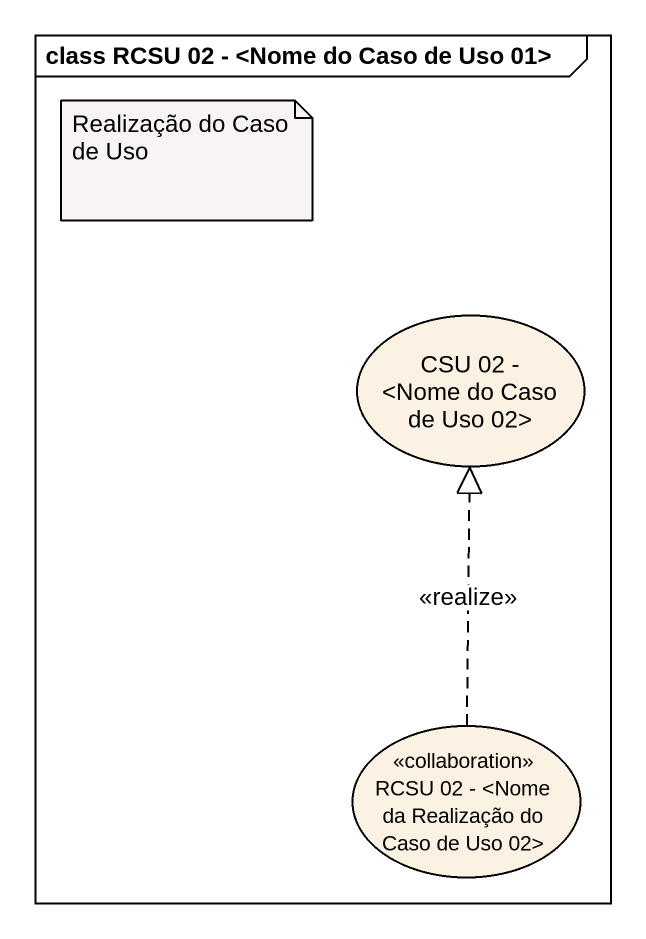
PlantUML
@startuml
mainframe class RCSU 02 - <Nome do Caso de Uso 01>
usecase "CSU 02 - <Nome do Caso de Uso 02>" as CSU_02_Nome_do_Caso_de_Uso
usecase "RCSU 02 - <Nome da Realização do Caso de Uso 02>" as RCSU_02_Nome_da_Realização <<collaboration>>
RCSU_02_Nome_da_Realização .up.|> CSU_02_Nome_do_Caso_de_Uso : <<realize>>
note as N1
  Realização do Caso de Uso
end note
@enduml
